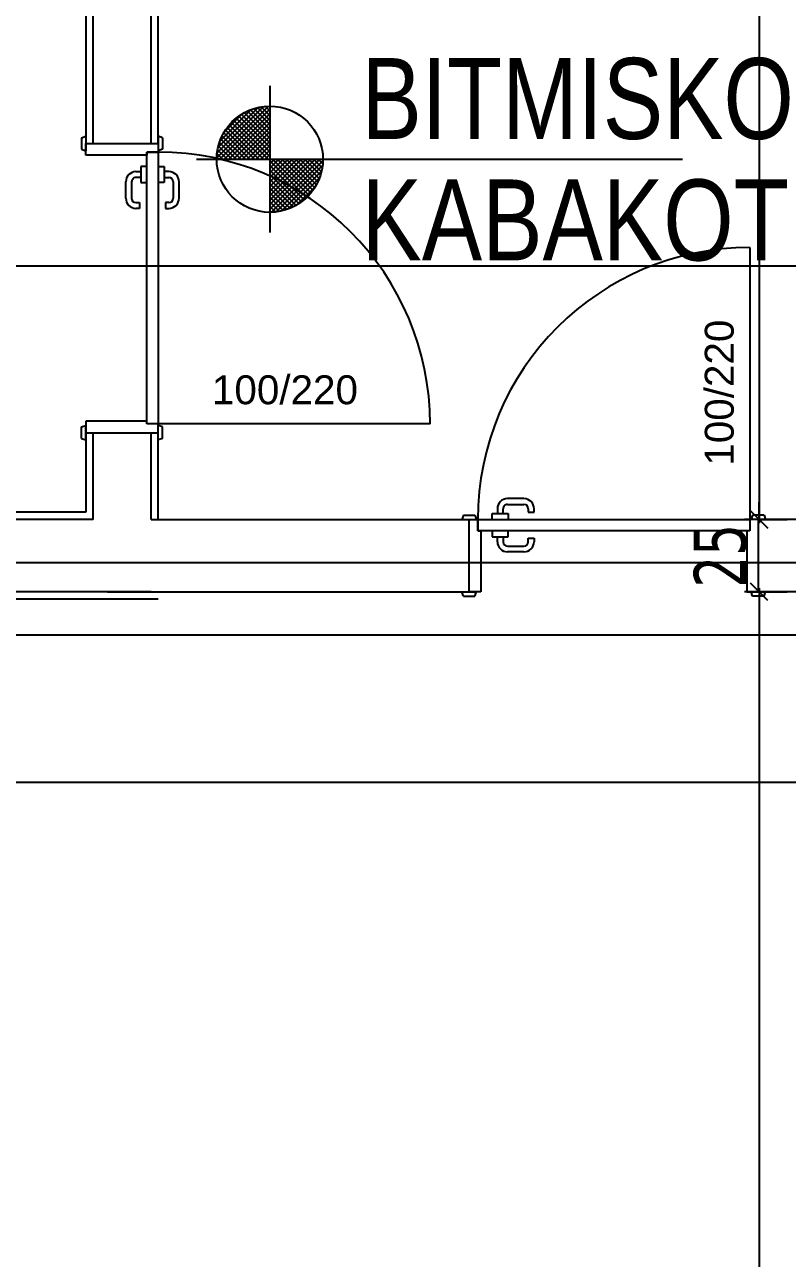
# Model space of a CAD drawing. Header units: millimetres. Extents: x 43168.9 to 43194.6, y -25545.1 to -25543.4.
# Drawn here: x 43169.3081 to 43169.3609, y -25544.597 to -25544.5117 of the extents above; entities that cross this region are included whole.
import ezdxf
from ezdxf.enums import TextEntityAlignment as Align

# ---------------------------------------------------------------- set-up
doc = ezdxf.new("R2010")
doc.units = ezdxf.units.MM
doc.header["$LTSCALE"] = 200
doc.linetypes.add('DASHDOT', pattern=[1, 0.5, -0.25, 0, -0.25])
doc.linetypes.add('DASHDOT2', pattern=[0.5, 0.25, -0.125, 0, -0.125])
for name, color, linetype in [('aks_sgh', 5, 'DASHDOT2'), ('dograma_sgh', 43, 'Continuous'), ('duv_sgh', 4, 'Continuous'), ('kesitcizgisi_sgh', 22, 'Continuous'), ('olcuic_sgh', 183, 'Continuous'), ('poz_sgh', 12, 'Continuous'), ('siva_sgh', 145, 'Continuous')]:
    doc.layers.add(name, color=color, linetype=linetype)
doc.styles.add('dim', font='VERDANA.TTF', dxfattribs={"width": 0.7})
doc.styles.add('text2', font='arial.ttf')

msp = doc.modelspace()

# ---------------------------------------------------------------- linework, layer by layer
at = {"color": 0}
for p, q in [((43169.325095, -25544.515933), (43169.325095, -25544.526083)), ((43169.32002, -25544.521008), (43169.35362, -25544.521008))]:
    msp.add_line(p, q, dxfattribs=at)
for p, q in [((43169.321428, -25544.520903), (43169.324993, -25544.517337)), ((43169.321454, -25544.520563), (43169.324652, -25544.517364)), ((43169.325095, -25544.517671), (43169.324772, -25544.517348)), ((43169.325095, -25544.517357), (43169.325072, -25544.517334)), ((43169.321529, -25544.520172), (43169.324277, -25544.517425)), ((43169.321637, -25544.521008), (43169.325095, -25544.51755)), ((43169.321658, -25544.51973), (43169.32383, -25544.517558)), ((43169.321943, -25544.51913), (43169.323216, -25544.517857)), ((43169.321952, -25544.521008), (43169.325095, -25544.517864)), ((43169.322266, -25544.521008), (43169.325095, -25544.518179)), ((43169.325095, -25544.5205), (43169.322767, -25544.518172)), ((43169.325095, -25544.520185), (43169.322945, -25544.518036)), ((43169.325095, -25544.519871), (43169.323135, -25544.517911)), ((43169.325095, -25544.519557), (43169.323325, -25544.517788)), ((43169.325095, -25544.519243), (43169.323541, -25544.517689)), ((43169.325095, -25544.518928), (43169.323757, -25544.517591)), ((43169.325095, -25544.518614), (43169.32399, -25544.517509)), ((43169.325095, -25544.5183), (43169.324233, -25544.517438)), ((43169.325095, -25544.517985), (43169.324498, -25544.517389)), ((43169.324031, -25544.521008), (43169.322024, -25544.519)), ((43169.324345, -25544.521008), (43169.322152, -25544.518815)), ((43169.324659, -25544.521008), (43169.322295, -25544.518643)), ((43169.324974, -25544.521008), (43169.322437, -25544.518471)), ((43169.32258, -25544.521008), (43169.325095, -25544.518493)), ((43169.325095, -25544.520814), (43169.322601, -25544.51832)), ((43169.322895, -25544.521008), (43169.325095, -25544.518807)), ((43169.322774, -25544.521008), (43169.321609, -25544.519843)), ((43169.323088, -25544.521008), (43169.321704, -25544.519623)), ((43169.323402, -25544.521008), (43169.321798, -25544.519404)), ((43169.323717, -25544.521008), (43169.321903, -25544.519194)), ((43169.323209, -25544.521008), (43169.325095, -25544.519122)), ((43169.323523, -25544.521008), (43169.325095, -25544.519436)), ((43169.323837, -25544.521008), (43169.325095, -25544.51975)), ((43169.321831, -25544.521008), (43169.321449, -25544.520626)), ((43169.322145, -25544.521008), (43169.321487, -25544.520349)), ((43169.322459, -25544.521008), (43169.321548, -25544.520096)), ((43169.324152, -25544.521008), (43169.325095, -25544.520065)), ((43169.324466, -25544.521008), (43169.325095, -25544.520379)), ((43169.32478, -25544.521008), (43169.325095, -25544.520693)), ((43169.321516, -25544.521008), (43169.321427, -25544.520918)), ((43169.325095, -25544.521322), (43169.325409, -25544.521008)), ((43169.325095, -25544.521636), (43169.325723, -25544.521008)), ((43169.325095, -25544.52195), (43169.326038, -25544.521008)), ((43169.325095, -25544.522265), (43169.326352, -25544.521008)), ((43169.325095, -25544.522579), (43169.326666, -25544.521008)), ((43169.325095, -25544.522893), (43169.326981, -25544.521008)), ((43169.325095, -25544.523208), (43169.327295, -25544.521008)), ((43169.325095, -25544.523522), (43169.327609, -25544.521008)), ((43169.325095, -25544.523836), (43169.327923, -25544.521008)), ((43169.325095, -25544.524151), (43169.328238, -25544.521008)), ((43169.325095, -25544.524465), (43169.328552, -25544.521008)), ((43169.327631, -25544.523665), (43169.325095, -25544.521128)), ((43169.327459, -25544.523807), (43169.325095, -25544.521443)), ((43169.325199, -25544.524675), (43169.328765, -25544.521109)), ((43169.327782, -25544.523501), (43169.325288, -25544.521008)), ((43169.32554, -25544.524649), (43169.328738, -25544.52145)), ((43169.327931, -25544.523336), (43169.325602, -25544.521008)), ((43169.328066, -25544.523157), (43169.325917, -25544.521008)), ((43169.328191, -25544.522968), (43169.326231, -25544.521008)), ((43169.328315, -25544.522777), (43169.326545, -25544.521008)), ((43169.328413, -25544.522561), (43169.32686, -25544.521008)), ((43169.328511, -25544.522345), (43169.327174, -25544.521008)), ((43169.328593, -25544.522112), (43169.327488, -25544.521008)), ((43169.328665, -25544.52187), (43169.327803, -25544.521008)), ((43169.328713, -25544.521604), (43169.328117, -25544.521008)), ((43169.328754, -25544.52133), (43169.328431, -25544.521008)), ((43169.328769, -25544.521031), (43169.328745, -25544.521008)), ((43169.327288, -25544.52395), (43169.325095, -25544.521757)), ((43169.327102, -25544.524079), (43169.325095, -25544.522071)), ((43169.326908, -25544.524199), (43169.325095, -25544.522386)), ((43169.32593, -25544.524573), (43169.328678, -25544.521825)), ((43169.326373, -25544.524444), (43169.328544, -25544.522273)), ((43169.326699, -25544.524304), (43169.325095, -25544.5227)), ((43169.326479, -25544.524398), (43169.325095, -25544.523014)), ((43169.326259, -25544.524493), (43169.325095, -25544.523329)), ((43169.326972, -25544.524159), (43169.328245, -25544.522886)), ((43169.326006, -25544.524554), (43169.325095, -25544.523643)), ((43169.325753, -25544.524616), (43169.325095, -25544.523957)), ((43169.325477, -25544.524653), (43169.325095, -25544.524272)), ((43169.325185, -25544.524676), (43169.325095, -25544.524586))]:
    msp.add_line(p, q)
at = {"color": 0, "linetype": 'ByBlock', "lineweight": -2}
for p, q in [((43169.358325, -25544.545319), (43169.359525, -25544.546519)), ((43169.358325, -25544.545319), (43169.359525, -25544.546519)), ((43169.359525, -25544.551519), (43169.358325, -25544.550319)), ((43169.359525, -25544.551519), (43169.358325, -25544.550319))]:
    msp.add_line(p, q, dxfattribs=at)
at = {"color": 0}
msp.add_circle((43169.325095, -25544.521008), 0.003675, dxfattribs=at)
at = {"layer": 'aks_sgh'}
for p, q in [((43169.99088, -25544.548919), (43169.014878, -25544.548919)), ((43169.99088, -25544.553919), (43169.014878, -25544.553919))]:
    msp.add_line(p, q, dxfattribs=at)
at = {"layer": 'dograma_sgh'}
for p, q in [((43169.312079, -25544.519519), (43169.312379, -25544.519419)), ((43169.312079, -25544.519519), (43169.312079, -25544.520319)), ((43169.312379, -25544.519419), (43169.312379, -25544.520419)), ((43169.312379, -25544.519919), (43169.317379, -25544.519919)), ((43169.312379, -25544.520719), (43169.312379, -25544.519919)), ((43169.317679, -25544.519519), (43169.317379, -25544.519419)), ((43169.317379, -25544.519419), (43169.317379, -25544.520419)), ((43169.317379, -25544.519919), (43169.317379, -25544.520519)), ((43169.317679, -25544.519519), (43169.317679, -25544.520319)), ((43169.312079, -25544.520319), (43169.312379, -25544.520419)), ((43169.316579, -25544.520719), (43169.312379, -25544.520719)), ((43169.316579, -25544.520519), (43169.317379, -25544.520519)), ((43169.316579, -25544.539319), (43169.316579, -25544.520519)), ((43169.317079, -25544.520519), (43169.316579, -25544.520519)), ((43169.316579, -25544.520519), (43169.316579, -25544.520719)), ((43169.317379, -25544.520519), (43169.317079, -25544.520519)), ((43169.317679, -25544.520319), (43169.317379, -25544.520419)), ((43169.317379, -25544.520519), (43169.317379, -25544.539319)), ((43169.316579, -25544.521519), (43169.316179, -25544.521519)), ((43169.316179, -25544.521519), (43169.316179, -25544.522619)), ((43169.317379, -25544.521519), (43169.317779, -25544.521519)), ((43169.317779, -25544.521519), (43169.317779, -25544.522619)), ((43169.315839, -25544.521869), (43169.316179, -25544.521869)), ((43169.316179, -25544.522269), (43169.315839, -25544.522269)), ((43169.318119, -25544.521869), (43169.317779, -25544.521869)), ((43169.317779, -25544.522269), (43169.318119, -25544.522269)), ((43169.315139, -25544.523709), (43169.315139, -25544.522569)), ((43169.315539, -25544.522569), (43169.315539, -25544.523709)), ((43169.316179, -25544.522619), (43169.316579, -25544.522619)), ((43169.317779, -25544.522619), (43169.317379, -25544.522619)), ((43169.318419, -25544.522569), (43169.318419, -25544.523709)), ((43169.318819, -25544.523709), (43169.318819, -25544.522569)), ((43169.315839, -25544.524009), (43169.316079, -25544.524009)), ((43169.316079, -25544.524009), (43169.316079, -25544.524409)), ((43169.318119, -25544.524009), (43169.317879, -25544.524009)), ((43169.317879, -25544.524009), (43169.317879, -25544.524409)), ((43169.316079, -25544.524409), (43169.315839, -25544.524409)), ((43169.317879, -25544.524409), (43169.318119, -25544.524409)), ((43169.312079, -25544.539519), (43169.312379, -25544.539419)), ((43169.312079, -25544.540319), (43169.312079, -25544.539519)), ((43169.316579, -25544.539119), (43169.312379, -25544.539119)), ((43169.312379, -25544.539119), (43169.312379, -25544.539919)), ((43169.312379, -25544.540419), (43169.312379, -25544.539419)), ((43169.316579, -25544.539319), (43169.316579, -25544.539119)), ((43169.317379, -25544.539319), (43169.316579, -25544.539319)), ((43169.317079, -25544.539319), (43169.316579, -25544.539319)), ((43169.317379, -25544.539319), (43169.317079, -25544.539319)), ((43169.317379, -25544.539919), (43169.317379, -25544.539319)), ((43169.317679, -25544.539519), (43169.317379, -25544.539419)), ((43169.317379, -25544.540419), (43169.317379, -25544.539419)), ((43169.317679, -25544.540319), (43169.317679, -25544.539519)), ((43169.312079, -25544.540319), (43169.312379, -25544.540419)), ((43169.312379, -25544.539919), (43169.317379, -25544.539919)), ((43169.317679, -25544.540319), (43169.317379, -25544.540419)), ((43169.342669, -25544.544479), (43169.341529, -25544.544479)), ((43169.340479, -25544.545919), (43169.340479, -25544.545519)), ((43169.340479, -25544.545519), (43169.341579, -25544.545519)), ((43169.340829, -25544.545179), (43169.340829, -25544.545519)), ((43169.341229, -25544.545519), (43169.341229, -25544.545179)), ((43169.341529, -25544.544879), (43169.342669, -25544.544879)), ((43169.341579, -25544.545519), (43169.341579, -25544.545919)), ((43169.342969, -25544.545179), (43169.342969, -25544.545419)), ((43169.342969, -25544.545419), (43169.343369, -25544.545419)), ((43169.343369, -25544.545419), (43169.343369, -25544.545179)), ((43169.338479, -25544.545619), (43169.338379, -25544.545919)), ((43169.338379, -25544.545919), (43169.339379, -25544.545919)), ((43169.338479, -25544.545619), (43169.339279, -25544.545619)), ((43169.338879, -25544.550919), (43169.338879, -25544.545919)), ((43169.338879, -25544.545919), (43169.339479, -25544.545919)), ((43169.339279, -25544.545619), (43169.339379, -25544.545919)), ((43169.339479, -25544.546719), (43169.339479, -25544.545919)), ((43169.339479, -25544.545919), (43169.358279, -25544.545919)), ((43169.339479, -25544.545919), (43169.339479, -25544.546219)), ((43169.339479, -25544.546219), (43169.339479, -25544.546719)), ((43169.358279, -25544.545919), (43169.358279, -25544.546719)), ((43169.358879, -25544.545919), (43169.358279, -25544.545919)), ((43169.358279, -25544.545919), (43169.358279, -25544.546219)), ((43169.358279, -25544.546219), (43169.358279, -25544.546719)), ((43169.358479, -25544.545619), (43169.358379, -25544.545919)), ((43169.359379, -25544.545919), (43169.358379, -25544.545919)), ((43169.359279, -25544.545619), (43169.358479, -25544.545619)), ((43169.358879, -25544.550919), (43169.358879, -25544.545919)), ((43169.359279, -25544.545619), (43169.359379, -25544.545919)), ((43169.358279, -25544.546719), (43169.339479, -25544.546719)), ((43169.339479, -25544.546719), (43169.339679, -25544.546719)), ((43169.339679, -25544.546719), (43169.339679, -25544.550919)), ((43169.340479, -25544.546719), (43169.340479, -25544.547119)), ((43169.340479, -25544.547119), (43169.341579, -25544.547119)), ((43169.340829, -25544.547459), (43169.340829, -25544.547119)), ((43169.341229, -25544.547119), (43169.341229, -25544.547459)), ((43169.341579, -25544.547119), (43169.341579, -25544.546719)), ((43169.342969, -25544.547459), (43169.342969, -25544.547219)), ((43169.342969, -25544.547219), (43169.343369, -25544.547219)), ((43169.343369, -25544.547219), (43169.343369, -25544.547459)), ((43169.358279, -25544.546719), (43169.358079, -25544.546719)), ((43169.358079, -25544.546719), (43169.358079, -25544.550919)), ((43169.341529, -25544.547759), (43169.342669, -25544.547759)), ((43169.342669, -25544.548159), (43169.341529, -25544.548159)), ((43169.338479, -25544.551219), (43169.338379, -25544.550919)), ((43169.338379, -25544.550919), (43169.339379, -25544.550919)), ((43169.338479, -25544.551219), (43169.339279, -25544.551219)), ((43169.339679, -25544.550919), (43169.338879, -25544.550919)), ((43169.339279, -25544.551219), (43169.339379, -25544.550919)), ((43169.358079, -25544.550919), (43169.358879, -25544.550919)), ((43169.358479, -25544.551219), (43169.358379, -25544.550919)), ((43169.359379, -25544.550919), (43169.358379, -25544.550919)), ((43169.359279, -25544.551219), (43169.358479, -25544.551219)), ((43169.359279, -25544.551219), (43169.359379, -25544.550919))]:
    msp.add_line(p, q, dxfattribs=at)
at = {"layer": 'dograma_sgh', "color": 145}
for p, q in [((43169.358279, -25544.527119), (43169.358279, -25544.545919)), ((43169.336179, -25544.539319), (43169.317379, -25544.539319))]:
    msp.add_line(p, q, dxfattribs=at)
for centre, start, end in [((43169.317379, -25544.539319), 0, 90), ((43169.358279, -25544.545919), 90, 180)]:
    msp.add_arc(centre, 0.0188, start, end, dxfattribs=at)
at = {"layer": 'dograma_sgh'}
for centre, radius, start, end in [((43169.315839, -25544.522569), 0.0007, 90.00001, 180.00001), ((43169.315839, -25544.522569), 0.0003, 90.00001, 180.00001), ((43169.318119, -25544.522569), 0.0007, 359.99999, 89.99999), ((43169.318119, -25544.522569), 0.0003, 359.99999, 89.99999), ((43169.315839, -25544.523709), 0.0007, 180.00001, 270.00001), ((43169.315839, -25544.523709), 0.0003, 180.00001, 270.00001), ((43169.318119, -25544.523709), 0.0003, 269.99999, 359.99999), ((43169.318119, -25544.523709), 0.0007, 269.99999, 359.99999), ((43169.341529, -25544.545179), 0.0007, 89.99999, 179.99999), ((43169.342669, -25544.545179), 0.0007, 359.99999, 89.99999), ((43169.341529, -25544.545179), 0.0003, 89.99999, 179.99999), ((43169.342669, -25544.545179), 0.0003, 359.99999, 89.99999), ((43169.341529, -25544.547459), 0.0007, 180.00001, 270.00001), ((43169.341529, -25544.547459), 0.0003, 180.00001, 270.00001), ((43169.342669, -25544.547459), 0.0003, 270.00001, 0.00001), ((43169.342669, -25544.547459), 0.0007, 270.00001, 0.00001)]:
    msp.add_arc(centre, radius, start, end, dxfattribs=at)
at = {"layer": 'duv_sgh'}
for p, q in [((43169.316879, -25544.519919), (43169.316879, -25544.464919)), ((43169.312879, -25544.519919), (43169.312879, -25544.469919)), ((43169.312379, -25544.519919), (43169.317379, -25544.519919)), ((43169.312379, -25544.539919), (43169.317379, -25544.539919)), ((43169.312879, -25544.545919), (43169.312879, -25544.539919)), ((43169.316879, -25544.545919), (43169.316879, -25544.539919)), ((43169.312879, -25544.545919), (43169.176879, -25544.545919)), ((43169.316879, -25544.545919), (43169.338879, -25544.545919)), ((43169.316879, -25544.545919), (43169.316879, -25544.545919)), ((43169.338879, -25544.550919), (43169.338879, -25544.545919)), ((43169.358879, -25544.545919), (43169.360879, -25544.545919)), ((43169.358879, -25544.550919), (43169.358879, -25544.545919)), ((43169.316879, -25544.550919), (43169.171879, -25544.550919)), ((43169.313879, -25544.550919), (43169.338879, -25544.550919)), ((43169.358879, -25544.550919), (43169.360879, -25544.550919))]:
    msp.add_line(p, q, dxfattribs=at)
at = {"layer": 'kesitcizgisi_sgh', "linetype": 'DASHDOT'}
msp.add_line((43169.069626, -25544.528371), (43169.862132, -25544.528371), dxfattribs=at)
at = {"layer": 'olcuic_sgh'}
for p, q in [((43169.358925, -25544.469669), (43169.358925, -25544.546169)), ((43169.358925, -25544.545919), (43169.358925, -25544.544719)), ((43169.362879, -25544.545919), (43169.357925, -25544.545919)), ((43169.362879, -25544.545919), (43169.357925, -25544.545919)), ((43169.362879, -25544.550919), (43169.357925, -25544.550919)), ((43169.362879, -25544.550919), (43169.357925, -25544.550919)), ((43169.358925, -25544.550669), (43169.358925, -25544.776519)), ((43169.358925, -25544.550919), (43169.358925, -25544.552119)), ((43169.171629, -25544.564099), (43169.409129, -25544.564099))]:
    msp.add_line(p, q, dxfattribs=at)
at = {"layer": 'siva_sgh'}
for p, q in [((43169.317379, -25544.519919), (43169.317379, -25544.464419)), ((43169.312379, -25544.470419), (43169.312379, -25544.519919)), ((43169.312379, -25544.539919), (43169.312379, -25544.545419)), ((43169.317379, -25544.545919), (43169.317379, -25544.539919)), ((43169.312379, -25544.545419), (43169.171379, -25544.545419)), ((43169.171379, -25544.551419), (43169.317379, -25544.551419)), ((43169.317379, -25544.551419), (43169.317379, -25544.551419))]:
    msp.add_line(p, q, dxfattribs=at)

# ---------------------------------------------------------------- texts
at = {"color": 0, "style": 'text2', "width": 0.8}
for tag, p, s in [('BITMISKOT', (43169.33143, -25544.519608), '+0,10'), ('KABAKOT', (43169.33143, -25544.528008), '±0,00')]:
    msp.add_attdef(tag, p, s, height=0.0056, dxfattribs=at)
at = {"layer": 'olcuic_sgh', "color": 2, "style": 'dim', "width": 0.7}
msp.add_text('25', height=0.0036, rotation=90, dxfattribs=at).set_placement((43169.358013, -25544.550636))
at = {"layer": 'poz_sgh', "style": 'text2'}
msp.add_text('100/220', height=0.002, rotation=90, dxfattribs=at).set_placement((43169.357172, -25544.537152), align=Align.CENTER)
msp.add_text('100/220', height=0.002, dxfattribs=at).set_placement((43169.32614, -25544.537954), align=Align.CENTER)

doc.saveas('drawing.dxf')
